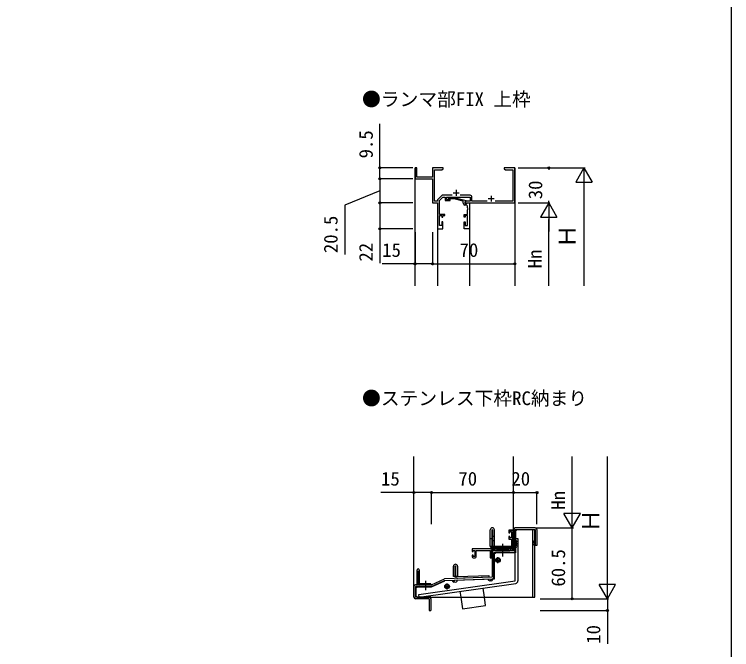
# Model space of a CAD drawing. Units: millimetres, scale not verified. Extents: x -700 to 700, y -1044 to 1038.
# Drawn here: x 88 to 700, y -87 to 455 of the extents above; entities that cross this region are included whole.
import ezdxf
from ezdxf.enums import TextEntityAlignment as Align

# ---------------------------------------------------------------- set-up
doc = ezdxf.new("R2010")
doc.units = ezdxf.units.MM
doc.header["$LTSCALE"] = 6
for name, color, linetype in [('0-1_USER1', 3, 'Continuous'), ('0-2_YKK_11', 7, 'Continuous'), ('0-3_YKK_12', 2, 'Continuous'), ('0-4_YKK_13', 4, 'Continuous'), ('0-5_YKK_D', 6, 'Continuous'), ('0-6_YKK_ZWAK', 7, 'Continuous')]:
    doc.layers.add(name, color=color, linetype=linetype)
doc.styles.add('ＭＳ ゴシック', font='')
doc.styles.get('ＭＳ ゴシック').set_extended_font_data('MS Gothic')

msp = doc.modelspace()

# ---------------------------------------------------------------- linework, layer by layer
at = {"layer": '0-2_YKK_11'}
for p, q in [((462.5, 302.632), (467.5, 302.632)), ((465, 305.132), (465, 300.132)), ((476.93, 300.562), (468.35, 300.562)), ((495, 300.132), (495, 295.132)), ((492.5, 297.632), (497.5, 297.632)), ((473.77, 292.132), (472.6, 292.132)), ((479.7, -8.668), (481.2, -8.668))]:
    msp.add_line(p, q, dxfattribs=at)
for points in [[(461.65, 300.562), (453.125, 300.562), (449.2, 296.638), (449.2, 295.562), (446.63, 295.562), (446.63, 322.302), (452.909, 322.302), (454, 322.932), (454, 323.932), (445, 323.932), (445, 316.062), (431.63, 316.062), (431.63, 323.932), (430, 323.932), (430, 314.432), (445, 314.432), (445, 293.932), (449.2, 293.932), (449.2, 271.932), (453.8, 271.932), (453.8, 277.932), (452.8, 277.932), (452.8, 274.632), (450.83, 274.632), (450.83, 283.132), (452.8, 283.132), (452.8, 281.932), (453.8, 281.932), (453.8, 283.132), (455.3, 283.132), (455.3, 284.132), (450.83, 284.132), (450.83, 295.962), (453.8, 298.932), (455.7, 298.932), (455.7, 295.932), (459.9, 295.932), (459.9, 296.932), (456.7, 296.932), (456.7, 298.932)], [(456.7, 298.932), (476.9, 298.932), (476.9, 295.562), (473.838, 295.562), (472.4, 294.732), (472.4, 293.932), (515, 293.932), (515, 323.932), (511.458, 323.932), (511.275, 323.812), (510.725, 323.812), (510.542, 323.932), (510.458, 323.932), (510.275, 323.812), (509.725, 323.812), (509.542, 323.932), (506, 323.932), (506, 322.932), (507.091, 322.302), (513.37, 322.302), (513.37, 295.562), (498.35, 295.562)], [(458.776, 297.957), (459.551, 298.732), (463.497, 298.732), (473.6, 296.025), (473.6, 295.425), (472.4, 294.732), (472.4, 293.432), (474.2, 293.432), (474.4, 293.632), (474.7, 293.932), (476.4, 293.932)], [(471.1, 293.632), (471.1, 295.453), (463.339, 297.532), (460.049, 297.532), (459.624, 297.108)], [(476.4, 293.932), (476.4, 271.932), (471.8, 271.932), (471.8, 277.932), (472.8, 277.932), (472.8, 274.632), (474.77, 274.632), (474.77, 283.132), (472.8, 283.132), (472.8, 281.932), (471.8, 281.932), (471.8, 284.132), (474.77, 284.132), (474.77, 287.974), (474.89, 288.157), (474.89, 288.707), (474.77, 288.891), (474.77, 288.974), (474.89, 289.157), (474.89, 289.707), (474.77, 289.891), (474.77, 291.132)], [(491.65, 295.562), (478.53, 295.562), (478.53, 298.962)], [(513.5, -2.068), (513.5, 13.532), (513.7, 13.732), (514, 14.032), (514, 14.932), (510.1, 14.932), (510.1, 12.632), (510.9, 12.632), (510.9, 13.732), (512.4, 13.732), (512.4, 8.532), (510.9, 8.532), (510.9, 9.632), (510.1, 9.632), (510.1, 7.332), (512.4, 7.332), (512.4, -0.568), (505.371, -0.568), (505.179, -0.71), (504.221, -0.71), (504.029, -0.568), (494.5, -0.568), (494.2, -0.868), (494, -1.068), (478.7, -1.068), (478.7, -3.368), (479.5, -3.368), (479.5, -2.268), (481, -2.268), (481, -7.468), (479.5, -7.468), (479.5, -6.368), (478.7, -6.368), (478.7, -7.668)], [(482.2, -7.668), (482.2, -2.268), (494.2, -2.268), (494.2, -8.668), (495.2, -8.668), (495.2, -2.068), (498, -2.068), (498.2, -2.268), (498.5, -2.568), (499.4, -2.568), (499.7, -2.268), (499.9, -2.068), (509.5, -2.068), (509.7, -2.268), (510, -2.568), (510.9, -2.568), (511.2, -2.268), (511.4, -2.068), (513.5, -2.068)]]:
    msp.add_lwpolyline(points, dxfattribs=at)
for centre, radius, start, end in [((476.93, 298.962), 1.6, 0.00001, 89.99999), ((459.2, 297.532), 0.6, 134.99999, 315.00001), ((472.6, 293.632), 1.5, 180.00001, 269.99999), ((473.77, 291.132), 1, 0.00001, 89.99999), ((479.7, -7.668), 1, 180.00001, 269.99999), ((481.2, -7.668), 1, 270.00001, 359.99999)]:
    msp.add_arc(centre, radius, start, end, dxfattribs=at)
at = {"layer": '0-3_YKK_12'}
for p, q in [((430, 223.337), (430, 323.932)), ((430, 323.932), (430.5, 323.932)), ((515, 323.932), (514.5, 323.932)), ((515, 323.932), (515, 223.337)), ((449.2, 271.932), (449.2, 223.337)), ((476.4, 271.932), (476.4, 223.337)), ((429, -42.087), (429, 77.611))]:
    msp.add_line(p, q, dxfattribs=at)
msp.add_lwpolyline([(510.1, 14.932), (514, 14.932), (514, 77.611)], dxfattribs=at)
at = {"layer": '0-4_YKK_13'}
for p, q in [((494.15, 0.932), (494.15, 15.182)), ((495.65, 0.932), (495.65, 15.182)), ((496.15, 15.182), (496.15, 0.932)), ((514, 15.432), (514, -2.568)), ((532.5, 16.932), (515.5, 16.932)), ((515.5, -2.568), (515.5, 15.432)), ((515.8, 14.132), (516.8, 15.132)), ((515.8, 14.132), (515.8, -4.368)), ((532.2, 15.132), (516.8, 15.132)), ((530.2, 15.132), (530.2, -42.068)), ((532.2, -42.068), (532.2, 15.132)), ((534, 15.432), (534, 1.932)), ((495.65, 7.432), (494.15, 7.432)), ((496.15, 9.932), (497.65, 9.932)), ((515.5, 7.932), (517.8, 7.932)), ((515.5, -28.239), (515.5, 7.932)), ((517.8, 7.932), (517.8, -28.239)), ((495.65, 0.932), (494.15, 0.932)), ((497.65, 5.932), (496.15, 5.932)), ((497.65, 0.932), (496.15, 0.932)), ((504.7, 3.358), (504.7, -7.581)), ((511.9, -0.568), (511.9, 0.932)), ((534, 1.932), (532.5, 1.932)), ((495.7, -4.068), (495.7, -25.163)), ((514, -2.568), (497.2, -2.568)), ((497.2, -25.163), (497.2, -4.068)), ((497.2, -4.068), (514, -4.068)), ((497.5, -5.368), (497.499, -26.861)), ((497.5, -5.368), (498.5, -4.368)), ((511.9, -0.568), (497.65, -0.568)), ((515.8, -4.368), (498.5, -4.368)), ((498.2, -10.568), (503.2, -10.568)), ((500.7, -13.068), (500.7, -8.068)), ((462.75, -24.668), (462.75, -15.818)), ((464.25, -24.668), (464.25, -15.818)), ((464.75, -24.69), (464.75, -15.818)), ((466.25, -15.818), (466.25, -24.69)), ((431.9, -30.768), (431.9, -18.868)), ((432.7, -30.768), (432.7, -19.818)), ((433.5, -18.868), (433.5, -30.768)), ((433.307, -39.79), (515.5, -28.239)), ((433.627, -42.068), (515.82, -30.517)), ((439, -28.342), (439, -36.281)), ((444, -31.568), (455.211, -26.577)), ((444, -33.068), (455.209, -28.078)), ((444, -33.368), (455.305, -28.334)), ((455.209, -28.078), (495.752, -26.662)), ((495.7, -25.163), (455.211, -26.577)), ((497.499, -26.861), (455.305, -28.334)), ((457.3, -35.568), (457.3, -30.568)), ((464.25, -24.668), (462.75, -24.668)), ((466.25, -24.69), (464.75, -24.69)), ((429, -33.068), (429, -42.068)), ((444, -31.568), (430.5, -31.568)), ((430.8, -34.368), (431.8, -33.368)), ((430.8, -34.368), (430.8, -41.068)), ((431.8, -33.368), (444, -33.368)), ((432.7, -30.768), (431.9, -30.768)), ((443.5, -30.768), (433.5, -30.768)), ((443.5, -31.568), (433.5, -31.568)), ((443.5, -31.568), (443.5, -30.768)), ((454.8, -33.068), (459.8, -33.068)), ((442, -42.068), (430.5, -42.068)), ((430.8, -41.068), (431.8, -42.068)), ((431.8, -42.068), (532.2, -42.068)), ((433.627, -42.068), (433.307, -39.79)), ((442, -43.568), (430.5, -43.568)), ((442, -43.568), (442, -53.568)), ((443.5, -43.568), (443.5, -53.568)), ((442, -53.568), (443.5, -53.568)), ((470.374, -52.051), (490.18, -49.268))]:
    msp.add_line(p, q, dxfattribs=at)
for points in [[(511.9, 0.932), (497.65, 0.932), (497.65, 15.182)], [(515.5, 15.432), (532.5, 15.432), (532.5, 1.932)], [(466.25, -24.69), (492.929, -23.759), (492.982, -25.258), (466.302, -26.189)], [(444, -33.068), (430.5, -33.068), (430.5, -42.068)], [(490.18, -49.268), (489.168, -42.068), (488.092, -34.414)], [(468.287, -37.197), (468.971, -42.068), (470.374, -52.051)]]:
    msp.add_lwpolyline(points, dxfattribs=at)
for points in [[(494.4, -0.068), (494.4, -1.068), (512.4, -1.068), (512.4, -0.068)], [(499.7, -1.818), (499.7, -2.818), (509.7, -2.818), (509.7, -1.818)]]:
    msp.add_lwpolyline(points, close=True, dxfattribs=at)
for centre, radius in [((500.7, -10.568), 2), ((500.7, -10.568), 1.5), ((457.3, -33.068), 2), ((457.3, -33.068), 1.5)]:
    msp.add_circle(centre, radius, dxfattribs=at)
for centre, radius, start, end in [((495.9, 15.182), 1.75, 90, 180), ((495.9, 15.182), 0.25, 90, 180), ((495.9, 15.182), 1.75, 0, 90), ((495.9, 15.182), 0.25, 0, 90), ((515.5, 15.432), 1.5, 90, 180), ((532.5, 15.432), 1.5, 0, 90), ((515.491, 5.152), 1.28, 311.40683, 90), ((532.414, 5.13), 1.28, 86.16047, 228.59037), ((497.65, 0.932), 1.5, 180, 270), ((515.491, 3.232), 1.28, 311.40963, 90), ((515.491, 1.312), 1.28, 270.42047, 90), ((532.414, 3.21), 1.28, 86.16003, 273.83997), ((497.2, -4.068), 1.5, 90, 180), ((514, -2.568), 1.5, 270, 0), ((432.7, -18.868), 0.8, 0, 180), ((464.5, -15.818), 1.75, 90, 180), ((464.5, -15.818), 0.25, 90.00002, 180), ((464.5, -15.818), 1.75, 0, 90), ((464.5, -15.818), 0.25, 0, 90.00002), ((463.272, -27.869), 1.5, 179.19364, 291.57818), ((464.471, -27.911), 1.5, 175.98632, 8.01368), ((466.25, -24.69), 1.5, 180, 272), ((493.601, -26.737), 1.5, 182, 2), ((494.801, -26.695), 1.5, 248.42182, 2), ((495.7, -25.163), 1.5, 272, 0), ((515.5, -28.239), 2.3, 278, 0), ((430.5, -33.068), 1.5, 90, 180), ((433.5, -30.768), 0.8, 180, 270), ((430.5, -42.068), 1.5, 180, 270), ((442, -43.568), 1.5, 0, 90), ((440.773, -41.196), 1.54, 325.48975, 12.88397), ((440.931, -41.14), 2.2, 328.18463, 10.52556), ((441.582, -42.068), 2.2, 328.52274, 360)]:
    msp.add_arc(centre, radius, start, end, dxfattribs=at)
at = {"layer": '0-5_YKK_D'}
for p, q in [((428, 323.932), (399, 323.932)), ((518, 323.932), (545, 323.932)), ((518, 323.932), (575, 323.932)), ((544, 323.932), (544, 322.069)), ((574, 323.932), (567, 311.808)), ((574, 323.932), (581, 311.808)), ((574, 323.932), (574, 299.684)), ((428, 314.432), (399, 314.432)), ((428, 314.432), (399, 314.432)), ((400, 314.432), (400, 293.932)), ((567, 311.808), (581, 311.808)), ((574, 309.932), (574, 223.337)), ((428, 293.932), (399, 293.932)), ((428, 293.932), (399, 293.932)), ((518, 293.932), (545, 293.932)), ((518, 293.932), (545, 293.932)), ((544, 293.932), (537, 281.808)), ((544, 293.932), (544, 295.796)), ((544, 293.932), (551, 281.808)), ((544, 293.932), (544, 269.684)), ((537, 281.808), (551, 281.808)), ((544, 223.337), (544, 279.932)), ((428, 271.932), (399, 271.932)), ((430, 268.932), (430, 240.932)), ((445, 268.932), (445, 240.932)), ((445, 268.932), (445, 240.932)), ((515, 268.932), (515, 240.932)), ((445, 241.932), (515, 241.932)), ((564, 30.932), (564, 77.611)), ((594, -29.568), (594, 77.611)), ((429, 19.932), (429, 47.932)), ((444, 19.932), (444, 47.932)), ((444, 19.932), (444, 47.932)), ((444, 46.932), (514, 46.932)), ((514, 19.932), (514, 47.932)), ((514, 19.932), (514, 47.932)), ((514, 46.932), (534, 46.932)), ((534, 19.932), (534, 47.932)), ((564, 16.932), (564, 41.181)), ((564, 16.932), (557, 29.056)), ((571, 29.056), (557, 29.056)), ((564, 16.932), (571, 29.056)), ((533, 16.932), (565, 16.932)), ((536.719, 16.932), (565, 16.932)), ((564, -43.568), (564, 16.932)), ((594, -43.568), (594, -19.319)), ((594, -43.568), (587, -31.444)), ((601, -31.444), (587, -31.444)), ((594, -43.568), (601, -31.444)), ((536.719, -43.568), (595, -43.568)), ((536.719, -43.568), (565, -43.568)), ((537.719, -43.568), (595, -43.568)), ((536.719, -53.568), (595, -53.568))]:
    msp.add_line(p, q, dxfattribs=at)
for points in [[(400, 314.432), (400, 323.932), (400, 361.278)], [(400, 304.182), (370, 292.129), (370, 249.856)], [(400, 293.932), (400, 271.932), (400, 242.623)], [(445, 241.932), (430, 241.932), (401.964, 241.932)], [(444, 46.932), (429, 46.932), (400.964, 46.932)], [(594, -43.568), (594, -53.568), (594, -81.968)]]:
    msp.add_lwpolyline(points, dxfattribs=at)
for centre in [(400, 323.932), (544, 323.932), (400, 314.432), (400, 314.432), (400, 293.932), (400, 293.932), (400, 271.932), (430, 241.932), (445, 241.932), (445, 241.932), (515, 241.932), (429, 46.932), (444, 46.932), (444, 46.932), (514, 46.932), (514, 46.932), (534, 46.932), (564, -43.568), (594, -53.568)]:
    msp.add_circle(centre, 0.85, dxfattribs=at)
at = {"layer": '0-6_YKK_ZWAK'}
msp.add_lwpolyline([(-700, -1043.5), (700, -1043.5), (700, 996.5)], dxfattribs=at)

# ---------------------------------------------------------------- texts
at = {"layer": '0-1_USER1', "style": 'ＭＳ ゴシック'}
for s, p in [('●ランマ部FIX 上枠', (384.818, 373.023)), ('●ステンレス下枠RC納まり', (384.818, 118.023))]:
    msp.add_text(s, height=11.73, dxfattribs=at).set_placement(p, align=Align.BOTTOM_LEFT)
at = {"layer": '0-5_YKK_D', "style": 'ＭＳ ゴシック'}
for s, height, p in [('9.5', 11.73, (397.5, 331.96)), ('30', 11.73, (542, 297.114)), ('20.5', 11.73, (367.5, 251.175)), ('Ｈ', 14.66, (571.5, 255.498)), ('22', 11.73, (397.5, 243.942)), ('Hn', 11.73, (541.5, 238.226)), ('Hn', 11.73, (561.5, 32.359)), ('Ｈ', 14.66, (591.5, 12.885)), ('60.5', 11.73, (561.5, -33.182)), ('10', 11.73, (591.5, -81.923))]:
    msp.add_text(s, height=height, rotation=90, dxfattribs=at).set_placement(p, align=Align.BOTTOM_LEFT)
for s, p in [('15', (402.009, 244.432)), ('70', (468, 244.432)), ('15', (401.009, 49.432)), ('70', (467, 49.432)), ('20', (512.182, 49.432))]:
    msp.add_text(s, height=11.73, dxfattribs=at).set_placement(p, align=Align.BOTTOM_LEFT)

doc.saveas('drawing.dxf')
